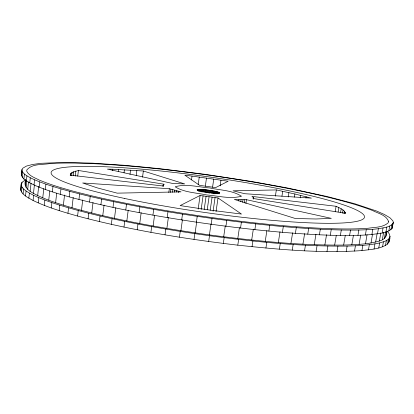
<?xml version="1.0" encoding="UTF-8"?>
<svg xmlns="http://www.w3.org/2000/svg" width="414" height="414" viewBox="0 0 414 414"><rect width="100%" height="100%" fill="white"/><g stroke="black" fill="none" stroke-linecap="round" stroke-linejoin="round"><path stroke-width="0.62" d="M21.487 175.702L22.014 169.486L22.78 168.219L26.449 166.071L32.722 164.441L41.271 163.297L64.061 162.402L92.653 163.157L125.245 165.341L160.368 168.746L206.006 174.444L251.655 181.472L286.83 187.858L327.205 196.536L354.876 203.786L376.517 211.005L384.415 214.488L389.983 217.805L392.917 220.89L393.3 222.323L392.074 228.44C386.95 233.677 378.639 233.31 371.891 234.51C358.063 235.757 344.163 235.618 330.3 235.24C285.453 233.641 240.798 228.58 196.407 222.173C153.651 215.735 110.978 208.149 69.2 196.883C57.282 193.519 45.354 189.979 34.005 184.965C29.529 182.543 23.779 180.633 21.487 175.702L22.014 169.486M386.904 231.172C391.328 234.045 390.495 240.524 387.551 244.089C380.13 249.207 370.587 249.404 361.945 250.579C320.519 253.471 278.974 249.502 237.791 245.171C183.873 238.785 130.094 230.044 77.589 216.051C62.462 211.777 47.263 207.331 33.068 200.474C28.514 197.825 22.713 195.46 20.7 190.181L21.238 183.785L22.009 182.315L25.678 179.769M20.7 190.181L21.238 183.785M70.38 174.139L70.349 175.148L163.571 186.067L163.126 185.037L164.28 184.251L78.396 170.485L72.077 172.4L70.38 174.139L70.23 175.401M22.273 177.301L22.806 172.415L22.014 170.884M21.885 183.474L22.009 182.315M21.471 191.992L22.004 187.128L21.223 185.394M23.893 179.034L24.436 174.071L22.806 172.415M23.065 193.928L23.603 188.996L22.004 187.128M25.684 179.821C23.049 186.352 28.25 190.704 33.472 193.369C45.602 199.874 58.871 203.828 71.995 207.766C117.012 220.367 163.178 228.388 209.422 234.914C253.917 240.782 298.727 245.523 343.661 245.067C355.631 244.633 367.839 244.436 379.41 241C383.809 240.022 387.116 236.544 386.779 231.85M25.244 185.814L25.88 180.059M26.372 180.892L26.926 175.857L24.436 174.071M26.066 187.516L26.801 180.83M25.513 195.993L26.066 190.989L23.603 188.996M27.691 189.348L28.509 181.948M29.736 182.869L30.3 177.766L26.926 175.857M28.84 198.177L29.404 193.1L26.066 190.989M30.155 191.304L31.055 183.169M34.005 184.965L34.579 179.79L30.3 177.766M33.472 193.369L34.393 185.125M33.068 200.474L33.637 195.33L29.404 193.1M37.669 195.548L38.683 186.548M39.195 187.169L39.785 181.922L34.579 179.79M38.207 202.876L38.792 197.664L33.637 195.33M42.756 197.83L43.796 188.634M45.312 189.472L45.918 184.158L39.785 181.922M44.267 205.37L44.867 200.091L38.792 197.664M48.733 200.2L49.799 190.895M52.361 191.868L52.982 186.486L45.918 184.158M51.248 207.952L51.864 202.606L44.867 200.091M55.611 202.658L56.697 193.234M60.33 194.342L60.961 188.898L52.982 186.486M59.145 210.602L59.771 205.194L51.864 202.606M63.368 205.184L64.558 195.02M70.742 175.096L70.965 173.223M69.2 196.883L69.852 191.382L60.961 188.898M71.715 175.484L72.077 172.4M67.932 213.308L68.579 207.838L59.771 205.194M73.252 175.505L73.708 171.67M75.219 176.09L75.819 171.034M71.995 207.766L73.216 197.494M77.728 176.11L78.396 170.485M78.95 199.476L79.612 193.918L69.852 191.382M77.589 216.051L78.251 210.529L68.579 207.838M81.465 210.384L82.717 199.978M89.533 202.099L90.216 196.49L79.612 193.918M88.078 218.82L88.756 213.246L78.251 210.529M91.732 213.034L93.015 202.529M100.907 204.744L101.606 199.087L90.216 196.49M99.344 221.593L100.043 215.973L88.756 213.246M102.755 215.689L104.069 205.096M112.67 170.527L112.831 169.243L143.342 170.998L184.685 183.919L172.581 183.449L107.402 169.109L112.831 169.243M113.006 207.393L113.726 201.69L101.606 199.087M111.34 224.347L112.054 218.69L100.043 215.973M118.269 171.36L118.513 169.45M114.476 218.328L115.827 207.662M124.019 172.892L124.423 169.735M129.98 174.48L130.545 170.087M125.768 210.017L126.503 204.278L113.726 201.69M123.988 227.069L124.717 221.371L112.054 218.69M126.829 220.941L128.211 210.208M136.216 175.5L136.858 170.511M142.535 177.202L143.342 170.998M139.109 212.605L139.865 206.834L126.503 204.278M137.21 229.734L137.955 224.01L124.717 221.371M139.741 223.508L141.153 212.718M152.942 215.13L153.713 209.339L139.865 206.834M150.919 232.321L151.684 226.572L137.955 224.01M153.118 226.003L154.562 215.166M162.961 186.264L163.126 185.037M163.168 186.026L163.339 184.747M168.819 192.51L169.331 188.722L82.671 182.978L97.228 187.863L117.178 193.152L181.058 191.858L169.331 188.722M170.47 192.391L170.904 189.224M167.173 217.583L167.96 211.771L153.713 209.339M165.026 234.816L165.807 229.046L151.684 226.572M166.873 228.409L168.353 217.541M172.291 192.277L172.633 189.736M174.263 192.168L174.527 190.259M176.39 192.065L176.566 190.787M178.569 192.603L178.744 191.32M181.694 219.937L182.502 214.11L167.96 211.771M179.428 237.191L180.225 231.41L165.807 229.046M180.913 230.707L182.419 219.818M191.501 179.93L192.034 176.1L228.161 181.239L215.642 187.589L199.657 185.368L184.846 175.205L192.034 176.1M197.266 190.756L197.638 189.436L204.076 189.555L214.68 191.175L218.313 192.158L219.518 192.94L215.673 193.312L207.062 192.406L199.269 190.802L197.297 190.016L197.095 189.752L197.447 189.483M198.182 184.685L199.258 177.037M197.462 190.704L197.638 189.436M197.695 190.663L197.876 189.395M197.975 190.626L198.151 189.358M198.29 190.6L198.466 189.333M198.554 191.216L198.823 189.317M198.948 191.201L199.212 189.307M199.372 191.196L199.641 189.302M199.833 191.201L200.097 189.307M200.324 191.211L200.588 189.322M198.161 209.106L200.086 195.48L218.018 197.964L241.476 214.059L210.902 210.24L180.142 205.592L200.086 195.48M196.407 222.173L197.224 216.346L182.502 214.11M194.011 239.427L194.828 233.641L180.225 231.41M200.842 191.232L201.111 189.343M195.129 232.88L196.671 221.951M201.39 191.258L201.654 189.369M201.872 191.925L202.229 189.405M202.472 191.967L202.824 189.446M203.088 192.018L203.445 189.498M201.132 209.582L203.062 195.946M203.719 192.07L204.076 189.555M204.371 192.137L204.728 189.617M205.323 186.305L206.493 178.025M205.028 192.251L205.396 189.69M205.706 192.329L206.068 189.767M206.389 192.412L206.757 189.85M204.211 209.412L206.058 196.396M207.083 192.5L207.445 189.938M207.776 192.593L208.138 190.031M208.47 192.691L208.832 190.129M209.07 193.436L209.525 190.233M207.212 209.841L209.065 196.826M209.846 192.903L210.214 190.342M210.529 193.012L210.892 190.456M211.197 193.131L211.564 190.569M212.553 187.335L213.738 179.055M211.859 193.203L212.222 190.688M212.506 193.322L212.863 190.807M210.208 210.24L212.071 197.23M213.132 193.447L213.489 190.926M213.738 193.571L214.095 191.051M214.323 193.695L214.68 191.175M214.882 193.824L215.244 191.304M209.422 234.914L210.99 223.99M215.503 193.317L215.777 191.428M208.672 241.512L209.505 235.732C255.112 241.74 301.05 246.604 347.113 246.082C357.996 245.75 368.967 245.331 379.633 242.94C383.39 241.709 389.062 240.844 390.055 236.27M211.187 224.274L212.025 218.452C254.905 224.217 298.008 228.911 341.291 230.008C353.659 230.179 366.079 230.2 378.38 228.714C383.302 227.705 389.274 227.607 392.917 223.669L393.3 222.323M213.101 211.233L215.057 197.607M216.01 193.447L216.284 191.553M216.486 193.571L216.755 191.677M216.926 193.695L217.2 191.801M217.334 193.819L217.609 191.92M217.795 193.307L217.981 192.039M218.131 193.426L218.313 192.158M218.426 193.54L218.613 192.272M216.051 211.575L218.018 197.964M218.685 193.648L218.866 192.381M218.897 193.757L219.084 192.484M220.134 185.86L220.962 180.126M219.073 193.861L219.254 192.588M223.684 236.792L225.273 225.92M223.306 243.432L224.15 237.657M225.935 226.23L226.789 220.414M238.764 200.94L238.95 199.667L246.47 199.698L331.303 218.359L315.97 218.99L295.342 218.509L234.334 199.439L238.95 199.667M240.772 201.634L241.057 199.724M242.64 202.291L243.018 199.75M237.802 238.5L239.416 227.653M237.791 245.171L238.65 239.411M240.539 228.021L241.403 222.22M244.353 202.907L244.824 199.745M245.906 203.481L246.47 199.698M253.14 198.829L253.332 197.55L251.924 196.412L336.096 206.275C339.423 208.092 344.236 209.334 345.555 213.298L253.156 198.492L253.332 197.55M253.27 199.113L253.451 197.892M251.686 240.027L253.321 229.221M252.033 246.713L252.902 240.974M254.884 229.641L255.764 223.86M265.229 241.362L266.88 230.608M265.923 248.053L266.797 242.34M268.872 231.069L269.762 225.319M275.388 196.107L276.34 189.928L294.866 193.99L311.39 198.14L244.814 193.726L233.051 190.802L276.34 189.928M281.934 196.236L282.705 191.268M278.337 242.5L280.004 231.809M279.362 249.181L280.247 243.504M282.405 232.306L283.3 226.593M288.206 196.997L288.889 192.624M294.375 197.136L294.866 193.99M290.928 243.437L292.605 232.818M300.222 197.902L300.626 195.367M292.263 250.092L293.159 244.462M295.389 233.346L296.295 227.669M305.936 198.027L306.137 196.753M302.919 244.172L304.611 233.636M304.544 250.791L305.444 245.202M307.747 234.179L308.653 228.554M314.242 244.695L315.939 234.252M316.136 251.272L317.041 245.735M319.406 234.81L320.312 229.232M324.84 245.021L326.537 234.676M326.977 251.541L327.883 246.056M330.3 235.24L331.21 229.718M335.185 211.808L336.096 206.275M338.15 211.901L338.869 207.554M334.657 245.14L336.246 235.576M340.567 212.563L341.193 208.796M342.518 213.174L343.046 210.001M337.017 251.598L337.922 246.17M343.998 213.603L344.407 211.156M340.38 235.473L341.291 230.008M345.043 213.495L345.25 212.258M343.661 245.067L345.245 235.607M346.207 251.448L347.113 246.082M349.602 235.509L350.513 230.106M351.812 244.809L353.396 235.457M354.524 251.107L355.424 245.802M357.944 235.354L358.85 230.013M359.098 244.369L360.672 235.131M361.945 250.579L362.84 245.342M365.376 235.017L366.281 229.749M365.5 243.758L367.063 234.64M368.46 249.87L369.35 244.7M371.891 234.51L372.791 229.309M371.011 242.987L372.553 234.06M374.059 249L374.944 243.898M375.648 242.061L377.066 233.889M377.49 233.843L378.38 228.714M379.41 241L380.813 232.942M378.758 247.97L379.633 242.94M382.169 233.02L383.053 227.964M382.313 239.815L383.592 232.477M382.557 246.801L383.426 241.843M384.383 238.511L385.543 231.881M385.946 232.063L386.821 227.074M385.646 237.098L386.645 231.395M385.481 245.502L386.34 240.617M388.844 230.965L389.703 226.054M387.551 244.089L388.394 239.271M390.878 229.754L391.727 224.916M388.793 242.563L389.626 237.817M392.074 228.44L392.917 223.669M197.224 216.346L212.025 218.452M194.828 233.641L209.505 235.732M392.224 226.023L392.472 227.022M389.02 239.815L389.232 240.948M241.186 196.101L241.114 196.324C230.044 199.186 217.971 195.863 206.695 194.953C196.334 192.738 184.566 192.557 175.412 186.973L175.401 186.74C185.969 183.511 198.829 187.175 209.794 187.956C220.129 190.264 232.285 190.223 241.186 196.101M388.586 221.531L388.141 222.83C382.841 227.638 374.825 227.172 368.16 228.243C354.648 229.268 341.074 229.03 327.541 228.575C284.014 226.753 240.674 221.78 197.576 215.559C156.042 209.324 114.59 202.032 73.94 191.377C62.26 188.179 50.58 184.82 39.402 180.106C34.957 177.813 29.363 176.079 26.827 171.412L26.76 170.04C32.028 163.447 42.435 164.912 50.001 163.556C65.014 162.65 80.073 163.075 95.085 163.753C135.259 165.797 175.262 170.351 215.063 176.059C254.284 181.839 293.391 188.691 331.899 198.187C345.654 201.685 359.399 205.401 372.636 210.555C378.101 213.433 386.402 215.037 388.586 221.531M124.614 198.456A158.267 17.89 8.1 0 0 364.413 217.479A158.267 17.89 8.1 0 0 134.405 168.555A158.267 17.89 8.1 0 0 124.614 198.456"/></g></svg>
